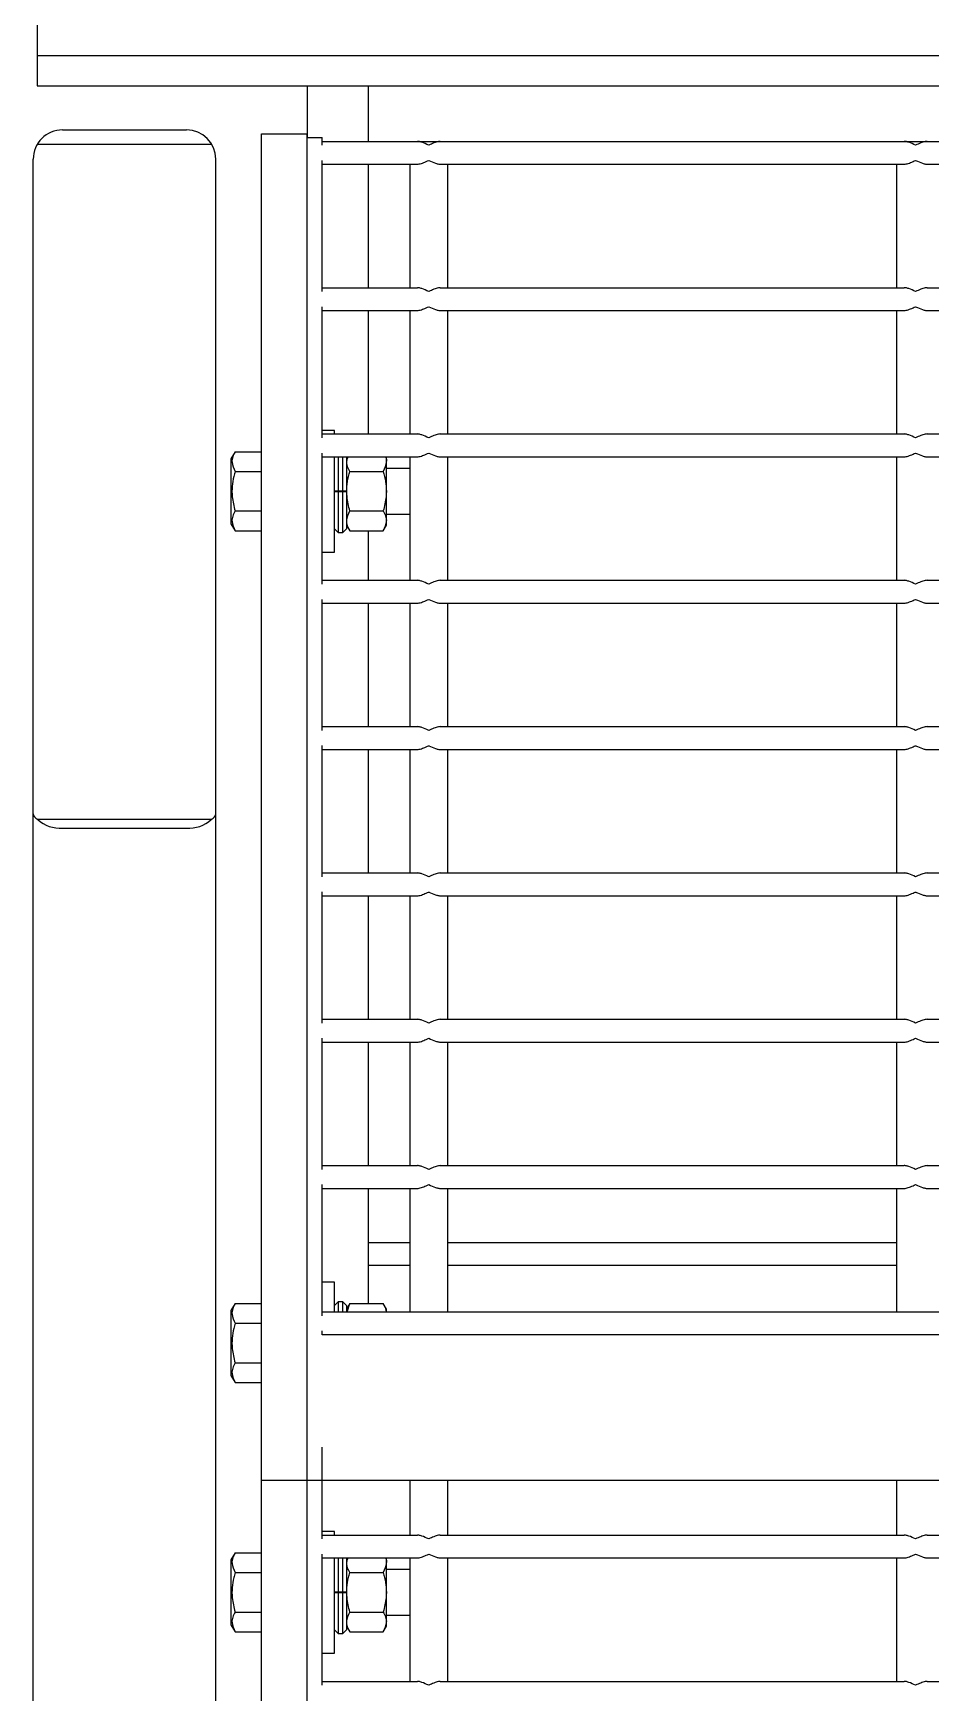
# Model space of a CAD drawing. Header units: millimetres. Extents: x 1293 to 41893, y 1011 to 26911.
# Drawn here: x 13086.5 to 13211.4, y 12989.6 to 13220.5 of the extents above; entities that cross this region are included whole.
import ezdxf

# ---------------------------------------------------------------- set-up
doc = ezdxf.new("R2010")
doc.units = ezdxf.units.MM
doc.header["$LTSCALE"] = 50

msp = doc.modelspace()

# ---------------------------------------------------------------- linework, layer by layer
at = {"color": 7, "linetype": 'Continuous', "lineweight": 25}
for p, q in [((13087.0601497, 13833.1732064), (13087.0601497, 13213.1732064)), ((13087.0601497, 13217.4065398), (14282.6477268, 13217.4065398)), ((13087.0601497, 13213.1732064), (14279.2935527, 13213.1732064)), ((13124.6268163, 13213.1732064), (13124.6268163, 13205.9690398)), ((13133.093483, 13213.1732064), (13133.093483, 13205.4398731)), ((13090.5741497, 13207.033236), (13107.8461497, 13207.033236)), ((13087.0732926, 13205.033236), (13111.3470067, 13205.033236)), ((13118.2601497, 11156.0549012), (13118.2601497, 13206.5065398)), ((13118.2601497, 13206.5065398), (13124.6101497, 13206.5065398)), ((13124.6101497, 11156.0549012), (13124.6101497, 13206.5065398)), ((13124.6101497, 13205.9690398), (13126.7301497, 13205.9690398)), ((13126.7301497, 13204.9107064), (13126.7301497, 13205.9690398)), ((13126.7301497, 13205.4398731), (13630.4968163, 13205.4398731)), ((13086.5101497, 11155.9260983), (13086.5101497, 13202.969236)), ((13111.9101497, 11155.9260983), (13111.9101497, 13202.969236)), ((13126.7301497, 13184.5507064), (13126.7301497, 13202.7940398)), ((13126.7301497, 13202.2648731), (13139.9593163, 13202.2648731)), ((13133.093483, 13202.2648731), (13133.093483, 13185.0798731)), ((13138.900983, 13202.2648731), (13138.900983, 13185.0798731)), ((13143.1343163, 13202.2648731), (13207.6926497, 13202.2648731)), ((13144.1926497, 13185.0798731), (13144.1926497, 13202.2648731)), ((13206.6343163, 13202.2648731), (13206.6343163, 13185.0798731)), ((13210.8676497, 13202.2648731), (13275.425983, 13202.2648731)), ((13126.7301497, 13185.0798731), (13139.9593163, 13185.0798731)), ((13143.1343163, 13185.0798731), (13207.6926497, 13185.0798731)), ((13210.8676497, 13185.0798731), (13275.425983, 13185.0798731)), ((13126.7301497, 13164.1907064), (13126.7301497, 13182.4340398)), ((13126.7301497, 13181.9048731), (13139.9593163, 13181.9048731)), ((13133.093483, 13181.9048731), (13133.093483, 13164.7198731)), ((13138.900983, 13181.9048731), (13138.900983, 13164.7198731)), ((13143.1343163, 13181.9048731), (13207.6926497, 13181.9048731)), ((13144.1926497, 13164.7198731), (13144.1926497, 13181.9048731)), ((13206.6343163, 13181.9048731), (13206.6343163, 13164.7198731)), ((13210.8676497, 13181.9048731), (13275.425983, 13181.9048731)), ((13128.4201497, 13165.2265398), (13126.7301497, 13165.2265398)), ((13128.4201497, 13164.7198731), (13128.4201497, 13165.2265398)), ((13126.7301497, 13164.7198731), (13139.9593163, 13164.7198731)), ((13143.1343163, 13164.7198731), (13207.6926497, 13164.7198731)), ((13210.8676497, 13164.7198731), (13275.425983, 13164.7198731)), ((13114.5938513, 13162.2591344), (13114.0268163, 13161.2770011)), ((13114.0268163, 13161.2770011), (13114.0268163, 13152.2427451)), ((13114.5938513, 13162.2591344), (13118.2601497, 13162.2591344)), ((13126.7301497, 13143.8307064), (13126.7301497, 13162.0740398)), ((13126.7301497, 13161.5448731), (13139.9593163, 13161.5448731)), ((13128.4201497, 13148.2932064), (13128.4201497, 13161.5448731)), ((13128.9493163, 13161.5448731), (13128.9493163, 13156.7598731)), ((13129.5843163, 13156.7598731), (13129.5843163, 13161.5448731)), ((13130.1513503, 13161.5448731), (13130.113483, 13161.4792851)), ((13130.113483, 13161.5448731), (13130.113483, 13156.7598731)), ((13135.669733, 13161.4792851), (13135.6318657, 13161.5448731)), ((13135.669733, 13152.0404611), (13135.669733, 13161.4792851)), ((13138.900983, 13161.5448731), (13138.900983, 13144.3598731)), ((13143.1343163, 13161.5448731), (13207.6926497, 13161.5448731)), ((13144.1926497, 13144.3598731), (13144.1926497, 13161.5448731)), ((13206.6343163, 13161.5448731), (13206.6343163, 13144.3598731)), ((13210.8676497, 13161.5448731), (13275.425983, 13161.5448731)), ((13114.5938513, 13159.5095038), (13118.2601497, 13159.5095038)), ((13130.562557, 13159.5054408), (13135.220659, 13159.5054408)), ((13138.900983, 13159.9348731), (13135.669733, 13159.9348731)), ((13130.113483, 13156.7598731), (13128.4201497, 13156.7598731)), ((13128.9493163, 13156.7337839), (13128.4201497, 13156.7296172)), ((13128.4201497, 13156.7187379), (13128.9493163, 13156.7145713)), ((13128.9493163, 13156.7337839), (13129.5843163, 13156.7337839)), ((13128.9493163, 13156.7145713), (13128.9493163, 13151.0065398)), ((13129.5843163, 13156.7145713), (13128.9493163, 13156.7145713)), ((13130.113483, 13156.7296172), (13129.5843163, 13156.7337839)), ((13129.5843163, 13156.7145713), (13130.113483, 13156.7187379)), ((13129.5843163, 13151.0065398), (13129.5843163, 13156.7145713)), ((13130.113483, 13156.7227124), (13130.113483, 13151.5357064)), ((13114.5938513, 13154.0102425), (13118.2601497, 13154.0102425)), ((13130.562557, 13154.0143055), (13135.220659, 13154.0143055)), ((13135.669733, 13153.5848731), (13138.900983, 13153.5848731)), ((13114.0268163, 13152.2427451), (13114.5938513, 13151.2606118)), ((13114.5938513, 13151.2606118), (13118.2601497, 13151.2606118)), ((13128.4201497, 13151.5357064), (13128.9493163, 13151.0065398)), ((13129.5843163, 13151.0065398), (13130.113483, 13151.5357064)), ((13130.113483, 13152.0404611), (13130.5660802, 13151.2565398)), ((13135.2171358, 13151.2565398), (13135.669733, 13152.0404611)), ((13128.9493163, 13151.0065398), (13129.5843163, 13151.0065398)), ((13130.5660802, 13151.2565398), (13135.2171358, 13151.2565398)), ((13133.093483, 13151.2565398), (13133.093483, 13144.3598731)), ((13126.7301497, 13148.2932064), (13128.4201497, 13148.2932064)), ((13126.7301497, 13144.3598731), (13139.9593163, 13144.3598731)), ((13143.1343163, 13144.3598731), (13207.6926497, 13144.3598731)), ((13210.8676497, 13144.3598731), (13275.425983, 13144.3598731)), ((13126.7301497, 13123.4707064), (13126.7301497, 13141.7140398)), ((13126.7301497, 13141.1848731), (13139.9593163, 13141.1848731)), ((13133.093483, 13141.1848731), (13133.093483, 13123.9998731)), ((13138.900983, 13141.1848731), (13138.900983, 13123.9998731)), ((13143.1343163, 13141.1848731), (13207.6926497, 13141.1848731)), ((13144.1926497, 13123.9998731), (13144.1926497, 13141.1848731)), ((13206.6343163, 13141.1848731), (13206.6343163, 13123.9998731)), ((13210.8676497, 13141.1848731), (13275.425983, 13141.1848731)), ((13126.7301497, 13123.9998731), (13139.9593163, 13123.9998731)), ((13143.1343163, 13123.9998731), (13207.6926497, 13123.9998731)), ((13210.8676497, 13123.9998731), (13275.425983, 13123.9998731)), ((13126.7301497, 13103.1107064), (13126.7301497, 13121.3540398)), ((13126.7301497, 13120.8248731), (13139.9593163, 13120.8248731)), ((13133.093483, 13120.8248731), (13133.093483, 13103.6398731)), ((13138.900983, 13120.8248731), (13138.900983, 13103.6398731)), ((13143.1343163, 13120.8248731), (13207.6926497, 13120.8248731)), ((13144.1926497, 13103.6398731), (13144.1926497, 13120.8248731)), ((13206.6343163, 13120.8248731), (13206.6343163, 13103.6398731)), ((13210.8676497, 13120.8248731), (13275.425983, 13120.8248731)), ((13111.2730366, 13111.061521), (13087.1472627, 13111.061521)), ((13090.5741497, 13109.8534754), (13107.8461497, 13109.8534754)), ((13126.7301497, 13103.6398731), (13139.9593163, 13103.6398731)), ((13143.1343163, 13103.6398731), (13207.6926497, 13103.6398731)), ((13210.8676497, 13103.6398731), (13275.425983, 13103.6398731)), ((13126.7301497, 13082.7507064), (13126.7301497, 13100.9940398)), ((13126.7301497, 13100.4648731), (13139.9593163, 13100.4648731)), ((13133.093483, 13100.4648731), (13133.093483, 13083.2798731)), ((13138.900983, 13100.4648731), (13138.900983, 13083.2798731)), ((13143.1343163, 13100.4648731), (13207.6926497, 13100.4648731)), ((13144.1926497, 13083.2798731), (13144.1926497, 13100.4648731)), ((13206.6343163, 13100.4648731), (13206.6343163, 13083.2798731)), ((13210.8676497, 13100.4648731), (13275.425983, 13100.4648731)), ((13126.7301497, 13083.2798731), (13139.9593163, 13083.2798731)), ((13143.1343163, 13083.2798731), (13207.6926497, 13083.2798731)), ((13210.8676497, 13083.2798731), (13275.425983, 13083.2798731)), ((13126.7301497, 13062.3907064), (13126.7301497, 13080.6340398)), ((13126.7301497, 13080.1048731), (13139.9593163, 13080.1048731)), ((13133.093483, 13080.1048731), (13133.093483, 13062.9198731)), ((13138.900983, 13080.1048731), (13138.900983, 13062.9198731)), ((13143.1343163, 13080.1048731), (13207.6926497, 13080.1048731)), ((13144.1926497, 13062.9198731), (13144.1926497, 13080.1048731)), ((13206.6343163, 13080.1048731), (13206.6343163, 13062.9198731)), ((13210.8676497, 13080.1048731), (13275.425983, 13080.1048731)), ((13126.7301497, 13062.9198731), (13139.9593163, 13062.9198731)), ((13143.1343163, 13062.9198731), (13207.6926497, 13062.9198731)), ((13210.8676497, 13062.9198731), (13275.425983, 13062.9198731)), ((13126.7301497, 13042.0307064), (13126.7301497, 13060.2740398)), ((13126.7301497, 13059.7448731), (13139.9593163, 13059.7448731)), ((13133.093483, 13059.7448731), (13133.093483, 13043.7298731)), ((13138.900983, 13059.7448731), (13138.900983, 13042.5598731)), ((13143.1343163, 13059.7448731), (13207.6926497, 13059.7448731)), ((13144.1926497, 13042.5598731), (13144.1926497, 13059.7448731)), ((13206.6343163, 13059.7448731), (13206.6343163, 13042.5598731)), ((13210.8676497, 13059.7448731), (13275.425983, 13059.7448731)), ((13133.093483, 13052.2309845), (13138.900983, 13052.2309845)), ((13144.1926497, 13052.2309845), (13206.6343163, 13052.2309845)), ((13133.093483, 13049.0559845), (13138.900983, 13049.0559845)), ((13144.1926497, 13049.0559845), (13206.6343163, 13049.0559845)), ((13128.4201497, 13046.6932064), (13126.7301497, 13046.6932064)), ((13128.4201497, 13042.5598731), (13128.4201497, 13046.6932064)), ((13114.5938513, 13043.7258011), (13114.0268163, 13042.7436678)), ((13114.0268163, 13042.7436678), (13114.0268163, 13033.7094118)), ((13114.5938513, 13043.7258011), (13118.2601497, 13043.7258011)), ((13128.9493163, 13043.9798731), (13128.4201497, 13043.4507064)), ((13129.5843163, 13043.9798731), (13128.9493163, 13043.9798731)), ((13128.9493163, 13043.9798731), (13128.9493163, 13042.5598731)), ((13130.113483, 13043.4507064), (13129.5843163, 13043.9798731)), ((13129.5843163, 13042.5598731), (13129.5843163, 13043.9798731)), ((13130.5660802, 13043.7298731), (13130.113483, 13042.9459518)), ((13130.113483, 13043.4507064), (13130.113483, 13042.5598731)), ((13130.1780255, 13042.5598731), (13130.5660802, 13043.7298731)), ((13130.5660802, 13043.7298731), (13135.2171358, 13043.7298731)), ((13135.669733, 13042.9459518), (13135.2171358, 13043.7298731)), ((13135.669733, 13042.5598731), (13135.669733, 13042.9459518)), ((13114.5938513, 13040.9761704), (13118.2601497, 13040.9761704)), ((13126.7301497, 13042.5598731), (13630.4968163, 13042.5598731)), ((13126.7301497, 13039.3848731), (13126.7301497, 13039.9140398)), ((13630.4968163, 13039.3848731), (13126.7301497, 13039.3848731)), ((13114.0268163, 13033.7094118), (13114.5938513, 13032.7272785)), ((13114.5938513, 13035.4769091), (13118.2601497, 13035.4769091)), ((13114.5938513, 13032.7272785), (13118.2601497, 13032.7272785)), ((13126.7301497, 13010.9818178), (13126.7301497, 13023.7278731)), ((13118.2601497, 13019.1732064), (13638.9601497, 13019.1732064)), ((13138.900983, 13019.1732064), (13138.900983, 13011.5109845)), ((13144.1926497, 13011.5109845), (13144.1926497, 13019.1732064)), ((13206.6343163, 13019.1732064), (13206.6343163, 13011.5109845)), ((13128.4201497, 13012.0176512), (13126.7301497, 13012.0176512)), ((13126.7301497, 13011.5109845), (13139.9593163, 13011.5109845)), ((13128.4201497, 13011.5109845), (13128.4201497, 13012.0176512)), ((13143.1343163, 13011.5109845), (13207.6926497, 13011.5109845)), ((13210.8676497, 13011.5109845), (13275.425983, 13011.5109845)), ((13114.5938513, 13009.0502458), (13114.0268163, 13008.0681125)), ((13114.5938513, 13009.0502458), (13118.2601497, 13009.0502458)), ((13126.7301497, 12990.6218178), (13126.7301497, 13008.8651512)), ((13126.7301497, 13008.3359845), (13139.9593163, 13008.3359845)), ((13128.4201497, 12995.0843178), (13128.4201497, 13008.3359845)), ((13128.9493163, 13008.3359845), (13128.9493163, 13003.5509845)), ((13129.5843163, 13003.5509845), (13129.5843163, 13008.3359845)), ((13130.1513503, 13008.3359845), (13130.113483, 13008.2703965)), ((13130.113483, 13008.3359845), (13130.113483, 13003.5509845)), ((13135.669733, 13008.2703965), (13135.6318657, 13008.3359845)), ((13135.669733, 12998.8315725), (13135.669733, 13008.2703965)), ((13138.900983, 13008.3359845), (13138.900983, 12991.1509845)), ((13143.1343163, 13008.3359845), (13207.6926497, 13008.3359845)), ((13144.1926497, 12991.1509845), (13144.1926497, 13008.3359845)), ((13206.6343163, 13008.3359845), (13206.6343163, 12991.1509845)), ((13210.8676497, 13008.3359845), (13275.425983, 13008.3359845)), ((13114.0268163, 13008.0681125), (13114.0268163, 12999.0338565)), ((13114.5938513, 13006.3006151), (13118.2601497, 13006.3006151)), ((13130.562557, 13006.2965521), (13135.220659, 13006.2965521)), ((13138.900983, 13006.7259845), (13135.669733, 13006.7259845)), ((13130.113483, 13003.5509845), (13128.4201497, 13003.5509845)), ((13128.9493163, 13003.5248953), (13128.4201497, 13003.5207286)), ((13128.4201497, 13003.5098493), (13128.9493163, 13003.5056827)), ((13128.9493163, 13003.5248953), (13129.5843163, 13003.5248953)), ((13128.9493163, 13003.5056827), (13128.9493163, 12997.7976512)), ((13129.5843163, 13003.5056827), (13128.9493163, 13003.5056827)), ((13130.113483, 13003.5207286), (13129.5843163, 13003.5248953)), ((13129.5843163, 13003.5056827), (13130.113483, 13003.5098493)), ((13129.5843163, 12997.7976512), (13129.5843163, 13003.5056827)), ((13130.113483, 13003.5138238), (13130.113483, 12998.3268178)), ((13114.0268163, 12999.0338565), (13114.5938513, 12998.0517232)), ((13114.5938513, 13000.8013538), (13118.2601497, 13000.8013538)), ((13130.562557, 13000.8054168), (13135.220659, 13000.8054168)), ((13135.669733, 13000.3759845), (13138.900983, 13000.3759845)), ((13114.5938513, 12998.0517232), (13118.2601497, 12998.0517232)), ((13128.4201497, 12998.3268178), (13128.9493163, 12997.7976512)), ((13128.9493163, 12997.7976512), (13129.5843163, 12997.7976512)), ((13129.5843163, 12997.7976512), (13130.113483, 12998.3268178)), ((13130.113483, 12998.8315725), (13130.5660802, 12998.0476512)), ((13130.5660802, 12998.0476512), (13135.2171358, 12998.0476512)), ((13135.2171358, 12998.0476512), (13135.669733, 12998.8315725)), ((13126.7301497, 12995.0843178), (13128.4201497, 12995.0843178)), ((13126.7301497, 12991.1509845), (13139.9593163, 12991.1509845)), ((13143.1343163, 12991.1509845), (13207.6926497, 12991.1509845)), ((13210.8676497, 12991.1509845), (13275.425983, 12991.1509845))]:
    msp.add_line(p, q, dxfattribs=at)
for centre, radius, start, end in [((13090.5741497, 13202.969236), 4.064, 90, 180.000019848), ((13107.8461497, 13202.969236), 4.064, 0, 89.999981276), ((13090.3732009, 13114.7480222), 4.89867, 228.811877457, 272.350995082), ((13108.0470985, 13114.7480222), 4.89867, 267.649004918, 311.188122543)]:
    msp.add_arc(centre, radius, start, end, dxfattribs=at)
for centre, start_param, end_param in [((13090.5741497, 13111.8566557), 3.1415926536, 3.7091249481), ((13107.8461497, 13111.8566557), 5.7156530127, 6.2831853072)]:
    msp.add_ellipse(centre, major_axis=(4.064, 0), ratio=0.3639702343, start_param=start_param, end_param=end_param, dxfattribs=at)
for points, knots in [([(13141.5468163, 13204.9107064), (13141.5442604, 13204.9118495), (13141.2243221, 13205.0549304), (13140.7488064, 13205.267201), (13140.2261645, 13205.4235456), (13140.0254092, 13205.4358291), (13139.9593163, 13205.4398731)], [0, 0, 0, 0, 0.0046971273, 0.5879730072, 0.8643521995, 1, 1, 1, 1]), ([(13143.1343163, 13205.4398731), (13143.0497811, 13205.4333117), (13142.7725464, 13205.4117934), (13142.2374869, 13205.216986), (13141.7861532, 13205.0177457), (13141.5493723, 13204.9118496), (13141.5468163, 13204.9107064)], [0, 0, 0, 0, 0.1723614537, 0.5652622383, 0.9953071929, 1, 1, 1, 1]), ([(13209.2801497, 13204.9107064), (13209.2775938, 13204.9118495), (13208.9576554, 13205.0549304), (13208.4821398, 13205.267201), (13207.9594979, 13205.4235456), (13207.7587425, 13205.4358291), (13207.6926497, 13205.4398731)], [0, 0, 0, 0, 0.0046971273, 0.5879730072, 0.8643521995, 1, 1, 1, 1]), ([(13210.8676497, 13205.4398731), (13210.7831144, 13205.4333117), (13210.5058797, 13205.4117934), (13209.9708202, 13205.216986), (13209.5194866, 13205.0177457), (13209.2827056, 13204.9118496), (13209.2801497, 13204.9107064)], [0, 0, 0, 0, 0.1723614537, 0.5652622383, 0.9953071929, 1, 1, 1, 1]), ([(13139.9593163, 13202.2648731), (13140.0438516, 13202.2714345), (13140.3210863, 13202.2929529), (13140.8561457, 13202.4877603), (13141.3074794, 13202.6870005), (13141.5442604, 13202.7928967), (13141.5468163, 13202.7940398)], [0, 0, 0, 0, 0.17236145366, 0.56526223833, 0.99530719289, 1, 1, 1, 1]), ([(13141.5468163, 13202.7940398), (13141.5493722, 13202.7928968), (13141.8693106, 13202.6498159), (13142.3448262, 13202.4375452), (13142.8674681, 13202.2812007), (13143.0682235, 13202.2689171), (13143.1343163, 13202.2648731)], [0, 0, 0, 0, 0.0046971273, 0.5879730072, 0.8643521995, 1, 1, 1, 1]), ([(13207.6926497, 13202.2648731), (13207.7771849, 13202.2714345), (13208.0544196, 13202.2929529), (13208.5894791, 13202.4877603), (13209.0408128, 13202.6870005), (13209.2775937, 13202.7928967), (13209.2801497, 13202.7940398)], [0, 0, 0, 0, 0.1723614537, 0.5652622384, 0.9953071929, 1, 1, 1, 1]), ([(13209.2801497, 13202.7940398), (13209.2827055, 13202.7928968), (13209.6026439, 13202.6498159), (13210.0781596, 13202.4375452), (13210.6008014, 13202.2812007), (13210.8015568, 13202.2689171), (13210.8676497, 13202.2648731)], [0, 0, 0, 0, 0.0046971273, 0.5879730073, 0.8643521995, 1, 1, 1, 1]), ([(13141.5468163, 13184.5507064), (13141.5442604, 13184.5518495), (13141.2243221, 13184.6949304), (13140.7488064, 13184.907201), (13140.2261645, 13185.0635456), (13140.0254092, 13185.0758291), (13139.9593163, 13185.0798731)], [0, 0, 0, 0, 0.0046971273, 0.5879730072, 0.8643521995, 1, 1, 1, 1]), ([(13143.1343163, 13185.0798731), (13143.0497811, 13185.0733117), (13142.7725464, 13185.0517934), (13142.2374869, 13184.856986), (13141.7861532, 13184.6577457), (13141.5493723, 13184.5518496), (13141.5468163, 13184.5507064)], [0, 0, 0, 0, 0.17236145365, 0.56526223831, 0.99530719289, 1, 1, 1, 1]), ([(13209.2801497, 13184.5507064), (13209.2775938, 13184.5518495), (13208.9576554, 13184.6949304), (13208.4821398, 13184.907201), (13207.9594979, 13185.0635456), (13207.7587425, 13185.0758291), (13207.6926497, 13185.0798731)], [0, 0, 0, 0, 0.0046971273, 0.5879730072, 0.8643521995, 1, 1, 1, 1]), ([(13210.8676497, 13185.0798731), (13210.7831144, 13185.0733117), (13210.5058797, 13185.0517934), (13209.9708202, 13184.856986), (13209.5194866, 13184.6577457), (13209.2827056, 13184.5518496), (13209.2801497, 13184.5507064)], [0, 0, 0, 0, 0.1723614537, 0.5652622383, 0.9953071929, 1, 1, 1, 1]), ([(13139.9593163, 13181.9048731), (13140.0438516, 13181.9114345), (13140.3210863, 13181.9329529), (13140.8561457, 13182.1277603), (13141.3074794, 13182.3270005), (13141.5442604, 13182.4328967), (13141.5468163, 13182.4340398)], [0, 0, 0, 0, 0.1723614537, 0.5652622383, 0.9953071929, 1, 1, 1, 1]), ([(13141.5468163, 13182.4340398), (13141.5493722, 13182.4328968), (13141.8693106, 13182.2898159), (13142.3448262, 13182.0775452), (13142.8674681, 13181.9212007), (13143.0682235, 13181.9089171), (13143.1343163, 13181.9048731)], [0, 0, 0, 0, 0.0046971273, 0.5879730072, 0.8643521995, 1, 1, 1, 1]), ([(13207.6926497, 13181.9048731), (13207.7771849, 13181.9114345), (13208.0544196, 13181.9329529), (13208.5894791, 13182.1277603), (13209.0408128, 13182.3270005), (13209.2775937, 13182.4328967), (13209.2801497, 13182.4340398)], [0, 0, 0, 0, 0.1723614537, 0.5652622384, 0.9953071929, 1, 1, 1, 1]), ([(13209.2801497, 13182.4340398), (13209.2827055, 13182.4328968), (13209.6026439, 13182.2898159), (13210.0781596, 13182.0775452), (13210.6008014, 13181.9212007), (13210.8015568, 13181.9089171), (13210.8676497, 13181.9048731)], [0, 0, 0, 0, 0.0046971273, 0.5879730073, 0.8643521995, 1, 1, 1, 1]), ([(13141.5468163, 13164.1907064), (13141.5442604, 13164.1918495), (13141.2243221, 13164.3349304), (13140.7488064, 13164.547201), (13140.2261645, 13164.7035456), (13140.0254092, 13164.7158291), (13139.9593163, 13164.7198731)], [0, 0, 0, 0, 0.0046971273, 0.5879730072, 0.8643521995, 1, 1, 1, 1]), ([(13143.1343163, 13164.7198731), (13143.0497811, 13164.7133117), (13142.7725464, 13164.6917934), (13142.2374869, 13164.496986), (13141.7861532, 13164.2977457), (13141.5493723, 13164.1918496), (13141.5468163, 13164.1907064)], [0, 0, 0, 0, 0.17236145365, 0.56526223831, 0.99530719289, 1, 1, 1, 1]), ([(13209.2801497, 13164.1907064), (13209.2775938, 13164.1918495), (13208.9576554, 13164.3349304), (13208.4821398, 13164.547201), (13207.9594979, 13164.7035456), (13207.7587425, 13164.7158291), (13207.6926497, 13164.7198731)], [0, 0, 0, 0, 0.0046971273, 0.5879730072, 0.8643521995, 1, 1, 1, 1]), ([(13210.8676497, 13164.7198731), (13210.7831144, 13164.7133117), (13210.5058797, 13164.6917934), (13209.9708202, 13164.496986), (13209.5194866, 13164.2977457), (13209.2827056, 13164.1918496), (13209.2801497, 13164.1907064)], [0, 0, 0, 0, 0.1723614537, 0.5652622383, 0.9953071929, 1, 1, 1, 1]), ([(13114.5938513, 13162.2591344), (13114.4719416, 13162.0206286), (13114.2254787, 13161.538445), (13114.0887073, 13160.6026404), (13114.3982515, 13159.9327836), (13114.5938513, 13159.5095038)], [0, 0, 0, 0, 0.2648633469, 0.5354700776, 1, 1, 1, 1]), ([(13130.562557, 13159.5054408), (13130.4434934, 13159.7442908), (13130.2027821, 13160.2271748), (13130.0647162, 13160.9229089), (13130.2486091, 13161.3576059), (13130.3278301, 13161.5448731)], [0, 0, 0, 0, 0.3577842349, 0.7233338549, 1, 1, 1, 1]), ([(13135.5399937, 13161.5448731), (13135.5405677, 13161.543598), (13135.6518338, 13161.2964102), (13135.7032409, 13160.5995725), (13135.4075268, 13159.9291159), (13135.220659, 13159.5054408)], [0, 0, 0, 0, 0.0019050038, 0.3692833919, 1, 1, 1, 1]), ([(13139.9593163, 13161.5448731), (13140.0438516, 13161.5514345), (13140.3210863, 13161.5729529), (13140.8561457, 13161.7677603), (13141.3074794, 13161.9670005), (13141.5442604, 13162.0728967), (13141.5468163, 13162.0740398)], [0, 0, 0, 0, 0.1723614537, 0.5652622383, 0.9953071929, 1, 1, 1, 1]), ([(13141.5468163, 13162.0740398), (13141.5493722, 13162.0728968), (13141.8693106, 13161.9298159), (13142.3448262, 13161.7175452), (13142.8674681, 13161.5612007), (13143.0682235, 13161.5489171), (13143.1343163, 13161.5448731)], [0, 0, 0, 0, 0.0046971273, 0.5879730072, 0.8643521995, 1, 1, 1, 1]), ([(13207.6926497, 13161.5448731), (13207.7771849, 13161.5514345), (13208.0544196, 13161.5729529), (13208.5894791, 13161.7677603), (13209.0408128, 13161.9670005), (13209.2775937, 13162.0728967), (13209.2801497, 13162.0740398)], [0, 0, 0, 0, 0.1723614537, 0.5652622384, 0.9953071929, 1, 1, 1, 1]), ([(13209.2801497, 13162.0740398), (13209.2827055, 13162.0728968), (13209.6026439, 13161.9298159), (13210.0781596, 13161.7175452), (13210.6008014, 13161.5612007), (13210.8015568, 13161.5489171), (13210.8676497, 13161.5448731)], [0, 0, 0, 0, 0.0046971273, 0.5879730073, 0.8643521995, 1, 1, 1, 1]), ([(13114.5938513, 13159.5095038), (13114.5295797, 13159.2734773), (13114.3434158, 13158.5898224), (13114.157634, 13157.4169333), (13114.1558616, 13155.7908621), (13114.4318325, 13154.6689197), (13114.5938513, 13154.0102425)], [0, 0, 0, 0, 0.1315464599, 0.3810267709, 0.6366091688, 1, 1, 1, 1]), ([(13130.562557, 13154.0143055), (13130.4000796, 13154.6764401), (13130.1266063, 13155.79091), (13130.1276757, 13157.4211848), (13130.3126613, 13158.5881513), (13130.5002283, 13159.2766514), (13130.562557, 13159.5054408)], [0, 0, 0, 0, 0.365780177, 0.6156618098, 0.8722839524, 1, 1, 1, 1]), ([(13135.220659, 13159.5054408), (13135.2829894, 13159.2766477), (13135.467425, 13158.5996486), (13135.6544279, 13157.4333486), (13135.6594288, 13155.8025305), (13135.383124, 13154.6764384), (13135.220659, 13154.0143055)], [0, 0, 0, 0, 0.1277165798, 0.3779136182, 0.6342182989, 1, 1, 1, 1]), ([(13114.5938513, 13154.0102425), (13114.4719416, 13153.7717366), (13114.2254787, 13153.289553), (13114.0887073, 13152.3537485), (13114.3982515, 13151.6838917), (13114.5938513, 13151.2606118)], [0, 0, 0, 0, 0.2648633469, 0.5354700776, 1, 1, 1, 1]), ([(13130.5660802, 13151.2565398), (13130.4437711, 13151.4957079), (13130.1965057, 13151.9792209), (13130.057968, 13152.917755), (13130.3671675, 13153.5896937), (13130.562557, 13154.0143055)], [0, 0, 0, 0, 0.2648580026, 0.535448761, 1, 1, 1, 1]), ([(13135.220659, 13154.0143055), (13135.3423698, 13153.7753378), (13135.588433, 13153.2922159), (13135.7244648, 13152.353598), (13135.4136872, 13151.6815663), (13135.2171358, 13151.2565398)], [0, 0, 0, 0, 0.2645663682, 0.5348749116, 1, 1, 1, 1]), ([(13141.5468163, 13143.8307064), (13141.5442604, 13143.8318495), (13141.2243221, 13143.9749304), (13140.7488064, 13144.187201), (13140.2261645, 13144.3435456), (13140.0254092, 13144.3558291), (13139.9593163, 13144.3598731)], [0, 0, 0, 0, 0.0046971273, 0.5879730072, 0.8643521995, 1, 1, 1, 1]), ([(13143.1343163, 13144.3598731), (13143.0497811, 13144.3533117), (13142.7725464, 13144.3317934), (13142.2374869, 13144.136986), (13141.7861532, 13143.9377457), (13141.5493723, 13143.8318496), (13141.5468163, 13143.8307064)], [0, 0, 0, 0, 0.17236145365, 0.56526223831, 0.99530719289, 1, 1, 1, 1]), ([(13209.2801497, 13143.8307064), (13209.2775938, 13143.8318495), (13208.9576554, 13143.9749304), (13208.4821398, 13144.187201), (13207.9594979, 13144.3435456), (13207.7587425, 13144.3558291), (13207.6926497, 13144.3598731)], [0, 0, 0, 0, 0.0046971273, 0.5879730072, 0.8643521995, 1, 1, 1, 1]), ([(13210.8676497, 13144.3598731), (13210.7831144, 13144.3533117), (13210.5058797, 13144.3317934), (13209.9708202, 13144.136986), (13209.5194866, 13143.9377457), (13209.2827056, 13143.8318496), (13209.2801497, 13143.8307064)], [0, 0, 0, 0, 0.17236145367, 0.56526223834, 0.99530719289, 1, 1, 1, 1]), ([(13139.9593163, 13141.1848731), (13140.0438516, 13141.1914345), (13140.3210863, 13141.2129529), (13140.8561457, 13141.4077603), (13141.3074794, 13141.6070005), (13141.5442604, 13141.7128967), (13141.5468163, 13141.7140398)], [0, 0, 0, 0, 0.1723614537, 0.5652622383, 0.9953071929, 1, 1, 1, 1]), ([(13141.5468163, 13141.7140398), (13141.5493722, 13141.7128968), (13141.8693106, 13141.5698159), (13142.3448262, 13141.3575452), (13142.8674681, 13141.2012007), (13143.0682235, 13141.1889171), (13143.1343163, 13141.1848731)], [0, 0, 0, 0, 0.0046971273, 0.5879730072, 0.8643521995, 1, 1, 1, 1]), ([(13207.6926497, 13141.1848731), (13207.7771849, 13141.1914345), (13208.0544196, 13141.2129529), (13208.5894791, 13141.4077603), (13209.0408128, 13141.6070005), (13209.2775937, 13141.7128967), (13209.2801497, 13141.7140398)], [0, 0, 0, 0, 0.1723614537, 0.5652622384, 0.9953071929, 1, 1, 1, 1]), ([(13209.2801497, 13141.7140398), (13209.2827055, 13141.7128968), (13209.6026439, 13141.5698159), (13210.0781596, 13141.3575452), (13210.6008014, 13141.2012007), (13210.8015568, 13141.1889171), (13210.8676497, 13141.1848731)], [0, 0, 0, 0, 0.0046971273, 0.5879730073, 0.8643521995, 1, 1, 1, 1]), ([(13141.5468163, 13123.4707064), (13141.5442604, 13123.4718495), (13141.2243221, 13123.6149304), (13140.7488064, 13123.827201), (13140.2261645, 13123.9835456), (13140.0254092, 13123.9958291), (13139.9593163, 13123.9998731)], [0, 0, 0, 0, 0.0046971273, 0.5879730072, 0.8643521995, 1, 1, 1, 1]), ([(13143.1343163, 13123.9998731), (13143.0497811, 13123.9933117), (13142.7725464, 13123.9717934), (13142.2374869, 13123.776986), (13141.7861532, 13123.5777457), (13141.5493723, 13123.4718496), (13141.5468163, 13123.4707064)], [0, 0, 0, 0, 0.1723614537, 0.5652622383, 0.9953071929, 1, 1, 1, 1]), ([(13209.2801497, 13123.4707064), (13209.2775938, 13123.4718495), (13208.9576554, 13123.6149304), (13208.4821398, 13123.827201), (13207.9594979, 13123.9835456), (13207.7587425, 13123.9958291), (13207.6926497, 13123.9998731)], [0, 0, 0, 0, 0.0046971273, 0.5879730072, 0.8643521995, 1, 1, 1, 1]), ([(13210.8676497, 13123.9998731), (13210.7831144, 13123.9933117), (13210.5058797, 13123.9717934), (13209.9708202, 13123.776986), (13209.5194866, 13123.5777457), (13209.2827056, 13123.4718496), (13209.2801497, 13123.4707064)], [0, 0, 0, 0, 0.1723614537, 0.5652622383, 0.9953071929, 1, 1, 1, 1]), ([(13139.9593163, 13120.8248731), (13140.0438516, 13120.8314345), (13140.3210863, 13120.8529529), (13140.8561457, 13121.0477603), (13141.3074794, 13121.2470005), (13141.5442604, 13121.3528967), (13141.5468163, 13121.3540398)], [0, 0, 0, 0, 0.1723614537, 0.5652622383, 0.9953071929, 1, 1, 1, 1]), ([(13141.5468163, 13121.3540398), (13141.5493722, 13121.3528968), (13141.8693106, 13121.2098159), (13142.3448262, 13120.9975452), (13142.8674681, 13120.8412007), (13143.0682235, 13120.8289171), (13143.1343163, 13120.8248731)], [0, 0, 0, 0, 0.0046971273, 0.5879730072, 0.8643521995, 1, 1, 1, 1]), ([(13207.6926497, 13120.8248731), (13207.7771849, 13120.8314345), (13208.0544196, 13120.8529529), (13208.5894791, 13121.0477603), (13209.0408128, 13121.2470005), (13209.2775937, 13121.3528967), (13209.2801497, 13121.3540398)], [0, 0, 0, 0, 0.1723614537, 0.5652622384, 0.9953071929, 1, 1, 1, 1]), ([(13209.2801497, 13121.3540398), (13209.2827055, 13121.3528968), (13209.6026439, 13121.2098159), (13210.0781596, 13120.9975452), (13210.6008014, 13120.8412007), (13210.8015568, 13120.8289171), (13210.8676497, 13120.8248731)], [0, 0, 0, 0, 0.00469712726, 0.58797300728, 0.8643521995, 1, 1, 1, 1]), ([(13141.5468163, 13103.1107064), (13141.5442604, 13103.1118495), (13141.2243221, 13103.2549304), (13140.7488064, 13103.467201), (13140.2261645, 13103.6235456), (13140.0254092, 13103.6358291), (13139.9593163, 13103.6398731)], [0, 0, 0, 0, 0.0046971273, 0.5879730072, 0.8643521995, 1, 1, 1, 1]), ([(13143.1343163, 13103.6398731), (13143.0497811, 13103.6333117), (13142.7725464, 13103.6117934), (13142.2374869, 13103.416986), (13141.7861532, 13103.2177457), (13141.5493723, 13103.1118496), (13141.5468163, 13103.1107064)], [0, 0, 0, 0, 0.17236145365, 0.56526223831, 0.99530719289, 1, 1, 1, 1]), ([(13209.2801497, 13103.1107064), (13209.2775938, 13103.1118495), (13208.9576554, 13103.2549304), (13208.4821398, 13103.467201), (13207.9594979, 13103.6235456), (13207.7587425, 13103.6358291), (13207.6926497, 13103.6398731)], [0, 0, 0, 0, 0.0046971273, 0.5879730072, 0.8643521995, 1, 1, 1, 1]), ([(13210.8676497, 13103.6398731), (13210.7831144, 13103.6333117), (13210.5058797, 13103.6117934), (13209.9708202, 13103.416986), (13209.5194866, 13103.2177457), (13209.2827056, 13103.1118496), (13209.2801497, 13103.1107064)], [0, 0, 0, 0, 0.1723614537, 0.5652622383, 0.9953071929, 1, 1, 1, 1]), ([(13139.9593163, 13100.4648731), (13140.0438516, 13100.4714345), (13140.3210863, 13100.4929529), (13140.8561457, 13100.6877603), (13141.3074794, 13100.8870005), (13141.5442604, 13100.9928967), (13141.5468163, 13100.9940398)], [0, 0, 0, 0, 0.1723614537, 0.5652622383, 0.9953071929, 1, 1, 1, 1]), ([(13141.5468163, 13100.9940398), (13141.5493722, 13100.9928968), (13141.8693106, 13100.8498159), (13142.3448262, 13100.6375452), (13142.8674681, 13100.4812007), (13143.0682235, 13100.4689171), (13143.1343163, 13100.4648731)], [0, 0, 0, 0, 0.0046971273, 0.5879730072, 0.8643521995, 1, 1, 1, 1]), ([(13207.6926497, 13100.4648731), (13207.7771849, 13100.4714345), (13208.0544196, 13100.4929529), (13208.5894791, 13100.6877603), (13209.0408128, 13100.8870005), (13209.2775937, 13100.9928967), (13209.2801497, 13100.9940398)], [0, 0, 0, 0, 0.17236145368, 0.56526223836, 0.99530719289, 1, 1, 1, 1]), ([(13209.2801497, 13100.9940398), (13209.2827055, 13100.9928968), (13209.6026439, 13100.8498159), (13210.0781596, 13100.6375452), (13210.6008014, 13100.4812007), (13210.8015568, 13100.4689171), (13210.8676497, 13100.4648731)], [0, 0, 0, 0, 0.0046971273, 0.5879730073, 0.8643521995, 1, 1, 1, 1]), ([(13141.5468163, 13082.7507064), (13141.5442604, 13082.7518495), (13141.2243221, 13082.8949304), (13140.7488064, 13083.107201), (13140.2261645, 13083.2635456), (13140.0254092, 13083.2758291), (13139.9593163, 13083.2798731)], [0, 0, 0, 0, 0.0046971273, 0.5879730072, 0.8643521995, 1, 1, 1, 1]), ([(13143.1343163, 13083.2798731), (13143.0497811, 13083.2733117), (13142.7725464, 13083.2517934), (13142.2374869, 13083.056986), (13141.7861532, 13082.8577457), (13141.5493723, 13082.7518496), (13141.5468163, 13082.7507064)], [0, 0, 0, 0, 0.17236145365, 0.56526223831, 0.99530719289, 1, 1, 1, 1]), ([(13209.2801497, 13082.7507064), (13209.2775938, 13082.7518495), (13208.9576554, 13082.8949304), (13208.4821398, 13083.107201), (13207.9594979, 13083.2635456), (13207.7587425, 13083.2758291), (13207.6926497, 13083.2798731)], [0, 0, 0, 0, 0.00469712726, 0.58797300725, 0.8643521995, 1, 1, 1, 1]), ([(13210.8676497, 13083.2798731), (13210.7831144, 13083.2733117), (13210.5058797, 13083.2517934), (13209.9708202, 13083.056986), (13209.5194866, 13082.8577457), (13209.2827056, 13082.7518496), (13209.2801497, 13082.7507064)], [0, 0, 0, 0, 0.1723614537, 0.5652622383, 0.9953071929, 1, 1, 1, 1]), ([(13139.9593163, 13080.1048731), (13140.0438516, 13080.1114345), (13140.3210863, 13080.1329529), (13140.8561457, 13080.3277603), (13141.3074794, 13080.5270005), (13141.5442604, 13080.6328967), (13141.5468163, 13080.6340398)], [0, 0, 0, 0, 0.1723614537, 0.5652622383, 0.9953071929, 1, 1, 1, 1]), ([(13141.5468163, 13080.6340398), (13141.5493722, 13080.6328968), (13141.8693106, 13080.4898159), (13142.3448262, 13080.2775452), (13142.8674681, 13080.1212007), (13143.0682235, 13080.1089171), (13143.1343163, 13080.1048731)], [0, 0, 0, 0, 0.0046971273, 0.5879730072, 0.8643521995, 1, 1, 1, 1]), ([(13207.6926497, 13080.1048731), (13207.7771849, 13080.1114345), (13208.0544196, 13080.1329529), (13208.5894791, 13080.3277603), (13209.0408128, 13080.5270005), (13209.2775937, 13080.6328967), (13209.2801497, 13080.6340398)], [0, 0, 0, 0, 0.1723614537, 0.5652622384, 0.9953071929, 1, 1, 1, 1]), ([(13209.2801497, 13080.6340398), (13209.2827055, 13080.6328968), (13209.6026439, 13080.4898159), (13210.0781596, 13080.2775452), (13210.6008014, 13080.1212007), (13210.8015568, 13080.1089171), (13210.8676497, 13080.1048731)], [0, 0, 0, 0, 0.00469712726, 0.58797300728, 0.8643521995, 1, 1, 1, 1]), ([(13141.5468163, 13062.3907064), (13141.5442604, 13062.3918495), (13141.2243221, 13062.5349304), (13140.7488064, 13062.747201), (13140.2261645, 13062.9035456), (13140.0254092, 13062.9158291), (13139.9593163, 13062.9198731)], [0, 0, 0, 0, 0.0046971273, 0.5879730072, 0.8643521995, 1, 1, 1, 1]), ([(13143.1343163, 13062.9198731), (13143.0497811, 13062.9133117), (13142.7725464, 13062.8917934), (13142.2374869, 13062.696986), (13141.7861532, 13062.4977457), (13141.5493723, 13062.3918496), (13141.5468163, 13062.3907064)], [0, 0, 0, 0, 0.1723614537, 0.5652622383, 0.9953071929, 1, 1, 1, 1]), ([(13209.2801497, 13062.3907064), (13209.2775938, 13062.3918495), (13208.9576554, 13062.5349304), (13208.4821398, 13062.747201), (13207.9594979, 13062.9035456), (13207.7587425, 13062.9158291), (13207.6926497, 13062.9198731)], [0, 0, 0, 0, 0.0046971273, 0.5879730072, 0.8643521995, 1, 1, 1, 1]), ([(13210.8676497, 13062.9198731), (13210.7831144, 13062.9133117), (13210.5058797, 13062.8917934), (13209.9708202, 13062.696986), (13209.5194866, 13062.4977457), (13209.2827056, 13062.3918496), (13209.2801497, 13062.3907064)], [0, 0, 0, 0, 0.17236145367, 0.56526223834, 0.99530719289, 1, 1, 1, 1]), ([(13139.9593163, 13059.7448731), (13140.0438516, 13059.7514345), (13140.3210863, 13059.7729529), (13140.8561457, 13059.9677603), (13141.3074794, 13060.1670005), (13141.5442604, 13060.2728967), (13141.5468163, 13060.2740398)], [0, 0, 0, 0, 0.17236145366, 0.56526223833, 0.99530719289, 1, 1, 1, 1]), ([(13141.5468163, 13060.2740398), (13141.5493722, 13060.2728968), (13141.8693106, 13060.1298159), (13142.3448262, 13059.9175452), (13142.8674681, 13059.7612007), (13143.0682235, 13059.7489171), (13143.1343163, 13059.7448731)], [0, 0, 0, 0, 0.0046971273, 0.5879730072, 0.8643521995, 1, 1, 1, 1]), ([(13207.6926497, 13059.7448731), (13207.7771849, 13059.7514345), (13208.0544196, 13059.7729529), (13208.5894791, 13059.9677603), (13209.0408128, 13060.1670005), (13209.2775937, 13060.2728967), (13209.2801497, 13060.2740398)], [0, 0, 0, 0, 0.1723614537, 0.5652622384, 0.9953071929, 1, 1, 1, 1]), ([(13209.2801497, 13060.2740398), (13209.2827055, 13060.2728968), (13209.6026439, 13060.1298159), (13210.0781596, 13059.9175452), (13210.6008014, 13059.7612007), (13210.8015568, 13059.7489171), (13210.8676497, 13059.7448731)], [0, 0, 0, 0, 0.0046971273, 0.5879730073, 0.8643521995, 1, 1, 1, 1]), ([(13114.5938513, 13043.7258011), (13114.4719416, 13043.4872952), (13114.2254787, 13043.0051117), (13114.0887073, 13042.0693071), (13114.3982515, 13041.3994503), (13114.5938513, 13040.9761704)], [0, 0, 0, 0, 0.2648633469, 0.5354700776, 1, 1, 1, 1]), ([(13135.2171358, 13043.7298731), (13135.3487502, 13043.4908582), (13135.5601683, 13043.1069177), (13135.5902766, 13042.7097802), (13135.6016416, 13042.5598731)], [0, 0, 0, 0, 0.6225309906, 1, 1, 1, 1]), ([(13114.5938513, 13040.9761704), (13114.5295797, 13040.740144), (13114.3434158, 13040.056489), (13114.157634, 13038.8835999), (13114.1558616, 13037.2575288), (13114.4318325, 13036.1355864), (13114.5938513, 13035.4769091)], [0, 0, 0, 0, 0.1315464599, 0.3810267709, 0.6366091688, 1, 1, 1, 1]), ([(13114.5938513, 13035.4769091), (13114.4719416, 13035.2384033), (13114.2254787, 13034.7562197), (13114.0887073, 13033.8204151), (13114.3982515, 13033.1505583), (13114.5938513, 13032.7272785)], [0, 0, 0, 0, 0.2648633469, 0.5354700776, 1, 1, 1, 1]), ([(13141.5468163, 13010.9818178), (13141.5442604, 13010.9829609), (13141.2243221, 13011.1260417), (13140.7488064, 13011.3383124), (13140.2261645, 13011.4946569), (13140.0254092, 13011.5069405), (13139.9593163, 13011.5109845)], [0, 0, 0, 0, 0.0046971273, 0.5879730072, 0.8643521995, 1, 1, 1, 1]), ([(13143.1343163, 13011.5109845), (13143.0497811, 13011.5044231), (13142.7725464, 13011.4829048), (13142.2374869, 13011.2880974), (13141.7861532, 13011.0888571), (13141.5493723, 13010.9829609), (13141.5468163, 13010.9818178)], [0, 0, 0, 0, 0.1723614537, 0.5652622383, 0.9953071929, 1, 1, 1, 1]), ([(13209.2801497, 13010.9818178), (13209.2775938, 13010.9829609), (13208.9576554, 13011.1260417), (13208.4821398, 13011.3383124), (13207.9594979, 13011.4946569), (13207.7587425, 13011.5069405), (13207.6926497, 13011.5109845)], [0, 0, 0, 0, 0.0046971273, 0.5879730072, 0.8643521995, 1, 1, 1, 1]), ([(13210.8676497, 13011.5109845), (13210.7831144, 13011.5044231), (13210.5058797, 13011.4829048), (13209.9708202, 13011.2880974), (13209.5194866, 13011.0888571), (13209.2827056, 13010.9829609), (13209.2801497, 13010.9818178)], [0, 0, 0, 0, 0.1723614537, 0.5652622383, 0.9953071929, 1, 1, 1, 1]), ([(13114.5938513, 13009.0502458), (13114.4719416, 13008.8117399), (13114.2254787, 13008.3295564), (13114.0887073, 13007.3937518), (13114.3982515, 13006.723895), (13114.5938513, 13006.3006151)], [0, 0, 0, 0, 0.2648633469, 0.5354700776, 1, 1, 1, 1]), ([(13130.562557, 13006.2965521), (13130.4434934, 13006.5354021), (13130.2027821, 13007.0182862), (13130.0647162, 13007.7140203), (13130.2486091, 13008.1487173), (13130.3278301, 13008.3359845)], [0, 0, 0, 0, 0.3577842349, 0.7233338549, 1, 1, 1, 1]), ([(13135.5399937, 13008.3359845), (13135.5405677, 13008.3347093), (13135.6518338, 13008.0875216), (13135.7032409, 13007.3906838), (13135.4075268, 13006.7202273), (13135.220659, 13006.2965521)], [0, 0, 0, 0, 0.0019050038, 0.3692833919, 1, 1, 1, 1]), ([(13139.9593163, 13008.3359845), (13140.0438516, 13008.3425459), (13140.3210863, 13008.3640642), (13140.8561457, 13008.5588716), (13141.3074794, 13008.7581119), (13141.5442604, 13008.8640081), (13141.5468163, 13008.8651512)], [0, 0, 0, 0, 0.1723614537, 0.5652622383, 0.9953071929, 1, 1, 1, 1]), ([(13141.5468163, 13008.8651512), (13141.5493722, 13008.8640081), (13141.8693106, 13008.7209272), (13142.3448262, 13008.5086566), (13142.8674681, 13008.352312), (13143.0682235, 13008.3400285), (13143.1343163, 13008.3359845)], [0, 0, 0, 0, 0.0046971273, 0.5879730072, 0.8643521995, 1, 1, 1, 1]), ([(13207.6926497, 13008.3359845), (13207.7771849, 13008.3425459), (13208.0544196, 13008.3640642), (13208.5894791, 13008.5588716), (13209.0408128, 13008.7581119), (13209.2775937, 13008.8640081), (13209.2801497, 13008.8651512)], [0, 0, 0, 0, 0.1723614537, 0.5652622384, 0.9953071929, 1, 1, 1, 1]), ([(13209.2801497, 13008.8651512), (13209.2827055, 13008.8640081), (13209.6026439, 13008.7209272), (13210.0781596, 13008.5086566), (13210.6008014, 13008.352312), (13210.8015568, 13008.3400285), (13210.8676497, 13008.3359845)], [0, 0, 0, 0, 0.0046971273, 0.5879730073, 0.8643521995, 1, 1, 1, 1]), ([(13114.5938513, 13006.3006151), (13114.5295797, 13006.0645887), (13114.3434158, 13005.3809338), (13114.157634, 13004.2080446), (13114.1558616, 13002.5819735), (13114.4318325, 13001.4600311), (13114.5938513, 13000.8013538)], [0, 0, 0, 0, 0.1315464599, 0.3810267709, 0.6366091688, 1, 1, 1, 1]), ([(13130.562557, 13000.8054168), (13130.4000796, 13001.4675514), (13130.1266063, 13002.5820213), (13130.1276757, 13004.2122962), (13130.3126613, 13005.3792627), (13130.5002283, 13006.0677627), (13130.562557, 13006.2965521)], [0, 0, 0, 0, 0.365780177, 0.6156618098, 0.8722839524, 1, 1, 1, 1]), ([(13135.220659, 13006.2965521), (13135.2829894, 13006.0677591), (13135.467425, 13005.3907599), (13135.6544279, 13004.22446), (13135.6594288, 13002.5936419), (13135.383124, 13001.4675498), (13135.220659, 13000.8054168)], [0, 0, 0, 0, 0.1277165798, 0.3779136182, 0.6342182989, 1, 1, 1, 1]), ([(13114.5938513, 13000.8013538), (13114.4719416, 13000.562848), (13114.2254787, 13000.0806644), (13114.0887073, 12999.1448598), (13114.3982515, 12998.475003), (13114.5938513, 12998.0517232)], [0, 0, 0, 0, 0.2648633469, 0.5354700776, 1, 1, 1, 1]), ([(13130.5660802, 12998.0476512), (13130.4437711, 12998.2868193), (13130.1965057, 12998.7703322), (13130.057968, 12999.7088663), (13130.3671675, 13000.380805), (13130.562557, 13000.8054168)], [0, 0, 0, 0, 0.2648580026, 0.535448761, 1, 1, 1, 1]), ([(13135.220659, 13000.8054168), (13135.3423698, 13000.5664492), (13135.588433, 13000.0833273), (13135.7244648, 12999.1447093), (13135.4136872, 12998.4726777), (13135.2171358, 12998.0476512)], [0, 0, 0, 0, 0.2645663682, 0.5348749116, 1, 1, 1, 1]), ([(13141.5468163, 12990.6218178), (13141.5442604, 12990.6229609), (13141.2243221, 12990.7660417), (13140.7488064, 12990.9783124), (13140.2261645, 12991.1346569), (13140.0254092, 12991.1469405), (13139.9593163, 12991.1509845)], [0, 0, 0, 0, 0.0046971273, 0.5879730072, 0.8643521995, 1, 1, 1, 1]), ([(13143.1343163, 12991.1509845), (13143.0497811, 12991.1444231), (13142.7725464, 12991.1229048), (13142.2374869, 12990.9280974), (13141.7861532, 12990.7288571), (13141.5493723, 12990.6229609), (13141.5468163, 12990.6218178)], [0, 0, 0, 0, 0.1723614537, 0.5652622383, 0.9953071929, 1, 1, 1, 1]), ([(13209.2801497, 12990.6218178), (13209.2775938, 12990.6229609), (13208.9576554, 12990.7660417), (13208.4821398, 12990.9783124), (13207.9594979, 12991.1346569), (13207.7587425, 12991.1469405), (13207.6926497, 12991.1509845)], [0, 0, 0, 0, 0.0046971273, 0.5879730072, 0.8643521995, 1, 1, 1, 1]), ([(13210.8676497, 12991.1509845), (13210.7831144, 12991.1444231), (13210.5058797, 12991.1229048), (13209.9708202, 12990.9280974), (13209.5194866, 12990.7288571), (13209.2827056, 12990.6229609), (13209.2801497, 12990.6218178)], [0, 0, 0, 0, 0.1723614537, 0.5652622383, 0.9953071929, 1, 1, 1, 1])]:
    msp.add_open_spline(points, degree=3, knots=knots, dxfattribs=at)

doc.saveas('drawing.dxf')
